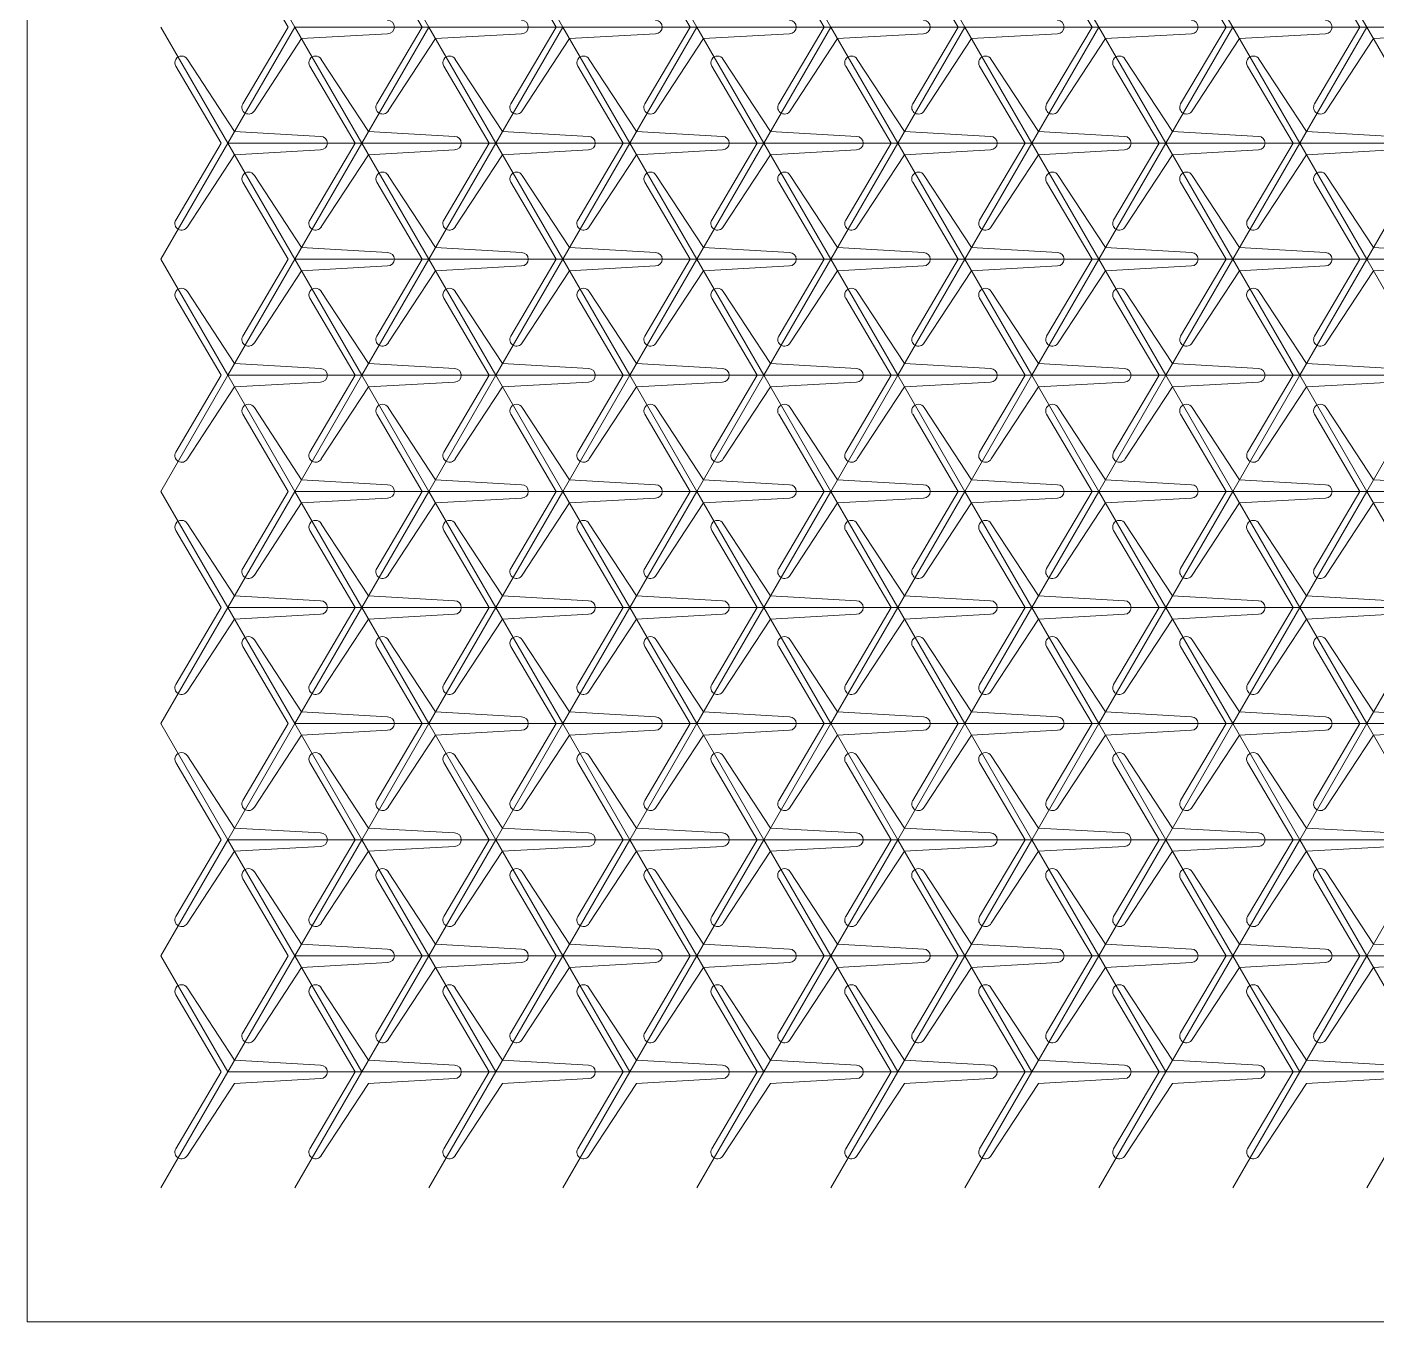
# Model space of a CAD drawing. Header units: metres. Extents: x 0 to 205, y 0 to 185.
# Drawn here: x 0 to 100.8, y 0 to 96.6 of the extents above; entities that cross this region are included whole.
import ezdxf

# ---------------------------------------------------------------- set-up
doc = ezdxf.new("R2010")
doc.units = ezdxf.units.M
doc.layers.add('TOP', color=1, linetype='Continuous', lineweight=0)

msp = doc.modelspace()

# ---------------------------------------------------------------- linework, layer by layer
at = {"layer": 'TOP'}
for p, q in [((0, 0), (0, 184.54)), ((20, 96.6), (15, 105.26)), ((30, 96.6), (25, 105.26)), ((40, 96.6), (35, 105.26)), ((50, 96.6), (45, 105.26)), ((60, 96.6), (55, 105.26)), ((70, 96.6), (65, 105.26)), ((80, 96.6), (75, 105.26)), ((90, 96.6), (85, 105.26)), ((100, 96.6), (95, 105.26)), ((16.11, 102.35), (19.5, 96.6)), ((26.11, 102.35), (29.5, 96.6)), ((36.11, 102.35), (39.5, 96.6)), ((46.11, 102.35), (49.5, 96.6)), ((56.11, 102.35), (59.5, 96.6)), ((66.11, 102.35), (69.5, 96.6)), ((76.11, 102.35), (79.5, 96.6)), ((86.11, 102.35), (89.5, 96.6)), ((96.11, 102.35), (99.5, 96.6)), ((15, 87.94), (10, 96.6)), ((20, 96.6), (15, 87.94)), ((19.5, 96.6), (16.11, 90.86)), ((16.97, 90.36), (20.5, 95.74)), ((25, 87.94), (20, 96.6)), ((20, 96.6), (30, 96.6)), ((20.5, 95.74), (26.92, 96.1)), ((30, 96.6), (25, 87.94)), ((29.5, 96.6), (26.11, 90.86)), ((26.97, 90.36), (30.5, 95.74)), ((35, 87.94), (30, 96.6)), ((30, 96.6), (40, 96.6)), ((30.5, 95.74), (36.92, 96.1)), ((40, 96.6), (35, 87.94)), ((39.5, 96.6), (36.11, 90.86)), ((36.97, 90.36), (40.5, 95.74)), ((45, 87.94), (40, 96.6)), ((40, 96.6), (50, 96.6)), ((40.5, 95.74), (46.92, 96.1)), ((50, 96.6), (45, 87.94)), ((49.5, 96.6), (46.11, 90.86)), ((46.97, 90.36), (50.5, 95.74)), ((55, 87.94), (50, 96.6)), ((50, 96.6), (60, 96.6)), ((50.5, 95.74), (56.92, 96.1)), ((60, 96.6), (55, 87.94)), ((59.5, 96.6), (56.11, 90.86)), ((56.97, 90.36), (60.5, 95.74)), ((65, 87.94), (60, 96.6)), ((60, 96.6), (70, 96.6)), ((60.5, 95.74), (66.92, 96.1)), ((70, 96.6), (65, 87.94)), ((69.5, 96.6), (66.11, 90.86)), ((66.97, 90.36), (70.5, 95.74)), ((75, 87.94), (70, 96.6)), ((70, 96.6), (80, 96.6)), ((70.5, 95.74), (76.92, 96.1)), ((80, 96.6), (75, 87.94)), ((79.5, 96.6), (76.11, 90.86)), ((76.97, 90.36), (80.5, 95.74)), ((85, 87.94), (80, 96.6)), ((80, 96.6), (90, 96.6)), ((80.5, 95.74), (86.92, 96.1)), ((90, 96.6), (85, 87.94)), ((89.5, 96.6), (86.11, 90.86)), ((86.97, 90.36), (90.5, 95.74)), ((95, 87.94), (90, 96.6)), ((90, 96.6), (100, 96.6)), ((90.5, 95.74), (96.92, 96.1)), ((100, 96.6), (95, 87.94)), ((99.5, 96.6), (96.11, 90.86)), ((96.97, 90.36), (100.5, 95.74)), ((105, 87.94), (100, 96.6)), ((100, 96.6), (110, 96.6)), ((100.5, 95.74), (106.92, 96.1)), ((15.5, 88.81), (11.97, 94.19)), ((25.5, 88.81), (21.97, 94.19)), ((35.5, 88.81), (31.97, 94.19)), ((45.5, 88.81), (41.97, 94.19)), ((55.5, 88.81), (51.97, 94.19)), ((65.5, 88.81), (61.97, 94.19)), ((75.5, 88.81), (71.97, 94.19)), ((85.5, 88.81), (81.97, 94.19)), ((95.5, 88.81), (91.97, 94.19)), ((11.11, 93.69), (14.5, 87.94)), ((21.11, 93.69), (24.5, 87.94)), ((31.11, 93.69), (34.5, 87.94)), ((41.11, 93.69), (44.5, 87.94)), ((51.11, 93.69), (54.5, 87.94)), ((61.11, 93.69), (64.5, 87.94)), ((71.11, 93.69), (74.5, 87.94)), ((81.11, 93.69), (84.5, 87.94)), ((91.11, 93.69), (94.5, 87.94)), ((21.92, 88.44), (15.5, 88.81)), ((31.92, 88.44), (25.5, 88.81)), ((41.92, 88.44), (35.5, 88.81)), ((51.92, 88.44), (45.5, 88.81)), ((61.92, 88.44), (55.5, 88.81)), ((71.92, 88.44), (65.5, 88.81)), ((81.92, 88.44), (75.5, 88.81)), ((91.92, 88.44), (85.5, 88.81)), ((101.92, 88.44), (95.5, 88.81)), ((15, 87.94), (10, 79.28)), ((14.5, 87.94), (11.11, 82.2)), ((20, 79.28), (15, 87.94)), ((15, 87.94), (25, 87.94)), ((25, 87.94), (20, 79.28)), ((24.5, 87.94), (21.11, 82.2)), ((30, 79.28), (25, 87.94)), ((25, 87.94), (35, 87.94)), ((35, 87.94), (30, 79.28)), ((34.5, 87.94), (31.11, 82.2)), ((40, 79.28), (35, 87.94)), ((35, 87.94), (45, 87.94)), ((45, 87.94), (40, 79.28)), ((44.5, 87.94), (41.11, 82.2)), ((50, 79.28), (45, 87.94)), ((45, 87.94), (55, 87.94)), ((55, 87.94), (50, 79.28)), ((54.5, 87.94), (51.11, 82.2)), ((60, 79.28), (55, 87.94)), ((55, 87.94), (65, 87.94)), ((65, 87.94), (60, 79.28)), ((64.5, 87.94), (61.11, 82.2)), ((70, 79.28), (65, 87.94)), ((65, 87.94), (75, 87.94)), ((75, 87.94), (70, 79.28)), ((74.5, 87.94), (71.11, 82.2)), ((80, 79.28), (75, 87.94)), ((75, 87.94), (85, 87.94)), ((85, 87.94), (80, 79.28)), ((84.5, 87.94), (81.11, 82.2)), ((90, 79.28), (85, 87.94)), ((85, 87.94), (95, 87.94)), ((95, 87.94), (90, 79.28)), ((94.5, 87.94), (91.11, 82.2)), ((100, 79.28), (95, 87.94)), ((95, 87.94), (105, 87.94)), ((105, 87.94), (100, 79.28)), ((11.97, 81.7), (15.5, 87.08)), ((15.5, 87.08), (21.92, 87.44)), ((21.97, 81.7), (25.5, 87.08)), ((25.5, 87.08), (31.92, 87.44)), ((31.97, 81.7), (35.5, 87.08)), ((35.5, 87.08), (41.92, 87.44)), ((41.97, 81.7), (45.5, 87.08)), ((45.5, 87.08), (51.92, 87.44)), ((51.97, 81.7), (55.5, 87.08)), ((55.5, 87.08), (61.92, 87.44)), ((61.97, 81.7), (65.5, 87.08)), ((65.5, 87.08), (71.92, 87.44)), ((71.97, 81.7), (75.5, 87.08)), ((75.5, 87.08), (81.92, 87.44)), ((81.97, 81.7), (85.5, 87.08)), ((85.5, 87.08), (91.92, 87.44)), ((91.97, 81.7), (95.5, 87.08)), ((95.5, 87.08), (101.92, 87.44)), ((16.11, 85.03), (19.5, 79.28)), ((20.5, 80.15), (16.97, 85.53)), ((26.11, 85.03), (29.5, 79.28)), ((30.5, 80.15), (26.97, 85.53)), ((36.11, 85.03), (39.5, 79.28)), ((40.5, 80.15), (36.97, 85.53)), ((46.11, 85.03), (49.5, 79.28)), ((50.5, 80.15), (46.97, 85.53)), ((56.11, 85.03), (59.5, 79.28)), ((60.5, 80.15), (56.97, 85.53)), ((66.11, 85.03), (69.5, 79.28)), ((70.5, 80.15), (66.97, 85.53)), ((76.11, 85.03), (79.5, 79.28)), ((80.5, 80.15), (76.97, 85.53)), ((86.11, 85.03), (89.5, 79.28)), ((90.5, 80.15), (86.97, 85.53)), ((96.11, 85.03), (99.5, 79.28)), ((100.5, 80.15), (96.97, 85.53)), ((26.92, 79.78), (20.5, 80.15)), ((36.92, 79.78), (30.5, 80.15)), ((46.92, 79.78), (40.5, 80.15)), ((56.92, 79.78), (50.5, 80.15)), ((66.92, 79.78), (60.5, 80.15)), ((76.92, 79.78), (70.5, 80.15)), ((86.92, 79.78), (80.5, 80.15)), ((96.92, 79.78), (90.5, 80.15)), ((106.92, 79.78), (100.5, 80.15)), ((15, 70.62), (10, 79.28)), ((20, 79.28), (15, 70.62)), ((19.5, 79.28), (16.11, 73.54)), ((25, 70.62), (20, 79.28)), ((20, 79.28), (30, 79.28)), ((20.5, 78.42), (26.92, 78.78)), ((30, 79.28), (25, 70.62)), ((29.5, 79.28), (26.11, 73.54)), ((35, 70.62), (30, 79.28)), ((30, 79.28), (40, 79.28)), ((30.5, 78.42), (36.92, 78.78)), ((40, 79.28), (35, 70.62)), ((39.5, 79.28), (36.11, 73.54)), ((45, 70.62), (40, 79.28)), ((40, 79.28), (50, 79.28)), ((40.5, 78.42), (46.92, 78.78)), ((50, 79.28), (45, 70.62)), ((49.5, 79.28), (46.11, 73.54)), ((55, 70.62), (50, 79.28)), ((50, 79.28), (60, 79.28)), ((50.5, 78.42), (56.92, 78.78)), ((60, 79.28), (55, 70.62)), ((59.5, 79.28), (56.11, 73.54)), ((65, 70.62), (60, 79.28)), ((60, 79.28), (70, 79.28)), ((60.5, 78.42), (66.92, 78.78)), ((70, 79.28), (65, 70.62)), ((69.5, 79.28), (66.11, 73.54)), ((75, 70.62), (70, 79.28)), ((70, 79.28), (80, 79.28)), ((70.5, 78.42), (76.92, 78.78)), ((80, 79.28), (75, 70.62)), ((79.5, 79.28), (76.11, 73.54)), ((85, 70.62), (80, 79.28)), ((80, 79.28), (90, 79.28)), ((80.5, 78.42), (86.92, 78.78)), ((90, 79.28), (85, 70.62)), ((89.5, 79.28), (86.11, 73.54)), ((95, 70.62), (90, 79.28)), ((90, 79.28), (100, 79.28)), ((90.5, 78.42), (96.92, 78.78)), ((100, 79.28), (95, 70.62)), ((99.5, 79.28), (96.11, 73.54)), ((105, 70.62), (100, 79.28)), ((100, 79.28), (110, 79.28)), ((100.5, 78.42), (106.92, 78.78)), ((16.97, 73.04), (20.5, 78.42)), ((26.97, 73.04), (30.5, 78.42)), ((36.97, 73.04), (40.5, 78.42)), ((46.97, 73.04), (50.5, 78.42)), ((56.97, 73.04), (60.5, 78.42)), ((66.97, 73.04), (70.5, 78.42)), ((76.97, 73.04), (80.5, 78.42)), ((86.97, 73.04), (90.5, 78.42)), ((96.97, 73.04), (100.5, 78.42)), ((15.5, 71.49), (11.97, 76.87)), ((25.5, 71.49), (21.97, 76.87)), ((35.5, 71.49), (31.97, 76.87)), ((45.5, 71.49), (41.97, 76.87)), ((55.5, 71.49), (51.97, 76.87)), ((65.5, 71.49), (61.97, 76.87)), ((75.5, 71.49), (71.97, 76.87)), ((85.5, 71.49), (81.97, 76.87)), ((95.5, 71.49), (91.97, 76.87)), ((11.11, 76.37), (14.5, 70.62)), ((21.11, 76.37), (24.5, 70.62)), ((31.11, 76.37), (34.5, 70.62)), ((41.11, 76.37), (44.5, 70.62)), ((51.11, 76.37), (54.5, 70.62)), ((61.11, 76.37), (64.5, 70.62)), ((71.11, 76.37), (74.5, 70.62)), ((81.11, 76.37), (84.5, 70.62)), ((91.11, 76.37), (94.5, 70.62)), ((15, 70.62), (10, 61.96)), ((14.5, 70.62), (11.11, 64.88)), ((20, 61.96), (15, 70.62)), ((15, 70.62), (25, 70.62)), ((21.92, 71.12), (15.5, 71.49)), ((25, 70.62), (20, 61.96)), ((24.5, 70.62), (21.11, 64.88)), ((30, 61.96), (25, 70.62)), ((25, 70.62), (35, 70.62)), ((31.92, 71.12), (25.5, 71.49)), ((35, 70.62), (30, 61.96)), ((34.5, 70.62), (31.11, 64.88)), ((40, 61.96), (35, 70.62)), ((35, 70.62), (45, 70.62)), ((41.92, 71.12), (35.5, 71.49)), ((45, 70.62), (40, 61.96)), ((44.5, 70.62), (41.11, 64.88)), ((50, 61.96), (45, 70.62)), ((45, 70.62), (55, 70.62)), ((51.92, 71.12), (45.5, 71.49)), ((55, 70.62), (50, 61.96)), ((54.5, 70.62), (51.11, 64.88)), ((60, 61.96), (55, 70.62)), ((55, 70.62), (65, 70.62)), ((61.92, 71.12), (55.5, 71.49)), ((65, 70.62), (60, 61.96)), ((64.5, 70.62), (61.11, 64.88)), ((70, 61.96), (65, 70.62)), ((65, 70.62), (75, 70.62)), ((71.92, 71.12), (65.5, 71.49)), ((75, 70.62), (70, 61.96)), ((74.5, 70.62), (71.11, 64.88)), ((80, 61.96), (75, 70.62)), ((75, 70.62), (85, 70.62)), ((81.92, 71.12), (75.5, 71.49)), ((85, 70.62), (80, 61.96)), ((84.5, 70.62), (81.11, 64.88)), ((90, 61.96), (85, 70.62)), ((85, 70.62), (95, 70.62)), ((91.92, 71.12), (85.5, 71.49)), ((95, 70.62), (90, 61.96)), ((94.5, 70.62), (91.11, 64.88)), ((100, 61.96), (95, 70.62)), ((95, 70.62), (105, 70.62)), ((101.92, 71.12), (95.5, 71.49)), ((105, 70.62), (100, 61.96)), ((11.97, 64.38), (15.5, 69.76)), ((15.5, 69.76), (21.92, 70.12)), ((21.97, 64.38), (25.5, 69.76)), ((25.5, 69.76), (31.92, 70.12)), ((31.97, 64.38), (35.5, 69.76)), ((35.5, 69.76), (41.92, 70.12)), ((41.97, 64.38), (45.5, 69.76)), ((45.5, 69.76), (51.92, 70.12)), ((51.97, 64.38), (55.5, 69.76)), ((55.5, 69.76), (61.92, 70.12)), ((61.97, 64.38), (65.5, 69.76)), ((65.5, 69.76), (71.92, 70.12)), ((71.97, 64.38), (75.5, 69.76)), ((75.5, 69.76), (81.92, 70.12)), ((81.97, 64.38), (85.5, 69.76)), ((85.5, 69.76), (91.92, 70.12)), ((91.97, 64.38), (95.5, 69.76)), ((95.5, 69.76), (101.92, 70.12)), ((16.11, 67.71), (19.5, 61.96)), ((20.5, 62.83), (16.97, 68.21)), ((26.11, 67.71), (29.5, 61.96)), ((30.5, 62.83), (26.97, 68.21)), ((36.11, 67.71), (39.5, 61.96)), ((40.5, 62.83), (36.97, 68.21)), ((46.11, 67.71), (49.5, 61.96)), ((50.5, 62.83), (46.97, 68.21)), ((56.11, 67.71), (59.5, 61.96)), ((60.5, 62.83), (56.97, 68.21)), ((66.11, 67.71), (69.5, 61.96)), ((70.5, 62.83), (66.97, 68.21)), ((76.11, 67.71), (79.5, 61.96)), ((80.5, 62.83), (76.97, 68.21)), ((86.11, 67.71), (89.5, 61.96)), ((90.5, 62.83), (86.97, 68.21)), ((96.11, 67.71), (99.5, 61.96)), ((100.5, 62.83), (96.97, 68.21)), ((26.92, 62.46), (20.5, 62.83)), ((36.92, 62.46), (30.5, 62.83)), ((46.92, 62.46), (40.5, 62.83)), ((56.92, 62.46), (50.5, 62.83)), ((66.92, 62.46), (60.5, 62.83)), ((76.92, 62.46), (70.5, 62.83)), ((86.92, 62.46), (80.5, 62.83)), ((96.92, 62.46), (90.5, 62.83)), ((106.92, 62.46), (100.5, 62.83)), ((15, 53.3), (10, 61.96)), ((20, 61.96), (15, 53.3)), ((19.5, 61.96), (16.11, 56.22)), ((25, 53.3), (20, 61.96)), ((20, 61.96), (30, 61.96)), ((30, 61.96), (25, 53.3)), ((29.5, 61.96), (26.11, 56.22)), ((35, 53.3), (30, 61.96)), ((30, 61.96), (40, 61.96)), ((40, 61.96), (35, 53.3)), ((39.5, 61.96), (36.11, 56.22)), ((45, 53.3), (40, 61.96)), ((40, 61.96), (50, 61.96)), ((50, 61.96), (45, 53.3)), ((49.5, 61.96), (46.11, 56.22)), ((55, 53.3), (50, 61.96)), ((50, 61.96), (60, 61.96)), ((60, 61.96), (55, 53.3)), ((59.5, 61.96), (56.11, 56.22)), ((65, 53.3), (60, 61.96)), ((60, 61.96), (70, 61.96)), ((70, 61.96), (65, 53.3)), ((69.5, 61.96), (66.11, 56.22)), ((75, 53.3), (70, 61.96)), ((70, 61.96), (80, 61.96)), ((80, 61.96), (75, 53.3)), ((79.5, 61.96), (76.11, 56.22)), ((85, 53.3), (80, 61.96)), ((80, 61.96), (90, 61.96)), ((90, 61.96), (85, 53.3)), ((89.5, 61.96), (86.11, 56.22)), ((95, 53.3), (90, 61.96)), ((90, 61.96), (100, 61.96)), ((100, 61.96), (95, 53.3)), ((99.5, 61.96), (96.11, 56.22)), ((105, 53.3), (100, 61.96)), ((100, 61.96), (110, 61.96)), ((16.97, 55.72), (20.5, 61.1)), ((20.5, 61.1), (26.92, 61.46)), ((26.97, 55.72), (30.5, 61.1)), ((30.5, 61.1), (36.92, 61.46)), ((36.97, 55.72), (40.5, 61.1)), ((40.5, 61.1), (46.92, 61.46)), ((46.97, 55.72), (50.5, 61.1)), ((50.5, 61.1), (56.92, 61.46)), ((56.97, 55.72), (60.5, 61.1)), ((60.5, 61.1), (66.92, 61.46)), ((66.97, 55.72), (70.5, 61.1)), ((70.5, 61.1), (76.92, 61.46)), ((76.97, 55.72), (80.5, 61.1)), ((80.5, 61.1), (86.92, 61.46)), ((86.97, 55.72), (90.5, 61.1)), ((90.5, 61.1), (96.92, 61.46)), ((96.97, 55.72), (100.5, 61.1)), ((100.5, 61.1), (106.92, 61.46)), ((15.5, 54.17), (11.97, 59.55)), ((25.5, 54.17), (21.97, 59.55)), ((35.5, 54.17), (31.97, 59.55)), ((45.5, 54.17), (41.97, 59.55)), ((55.5, 54.17), (51.97, 59.55)), ((65.5, 54.17), (61.97, 59.55)), ((75.5, 54.17), (71.97, 59.55)), ((85.5, 54.17), (81.97, 59.55)), ((95.5, 54.17), (91.97, 59.55)), ((11.11, 59.05), (14.5, 53.3)), ((21.11, 59.05), (24.5, 53.3)), ((31.11, 59.05), (34.5, 53.3)), ((41.11, 59.05), (44.5, 53.3)), ((51.11, 59.05), (54.5, 53.3)), ((61.11, 59.05), (64.5, 53.3)), ((71.11, 59.05), (74.5, 53.3)), ((81.11, 59.05), (84.5, 53.3)), ((91.11, 59.05), (94.5, 53.3)), ((21.92, 53.8), (15.5, 54.17)), ((31.92, 53.8), (25.5, 54.17)), ((41.92, 53.8), (35.5, 54.17)), ((51.92, 53.8), (45.5, 54.17)), ((61.92, 53.8), (55.5, 54.17)), ((71.92, 53.8), (65.5, 54.17)), ((81.92, 53.8), (75.5, 54.17)), ((91.92, 53.8), (85.5, 54.17)), ((101.92, 53.8), (95.5, 54.17)), ((15, 53.3), (10, 44.64)), ((14.5, 53.3), (11.11, 47.56)), ((11.97, 47.06), (15.5, 52.44)), ((20, 44.64), (15, 53.3)), ((15, 53.3), (25, 53.3)), ((15.5, 52.44), (21.92, 52.8)), ((25, 53.3), (20, 44.64)), ((24.5, 53.3), (21.11, 47.56)), ((21.97, 47.06), (25.5, 52.44)), ((30, 44.64), (25, 53.3)), ((25, 53.3), (35, 53.3)), ((25.5, 52.44), (31.92, 52.8)), ((35, 53.3), (30, 44.64)), ((34.5, 53.3), (31.11, 47.56)), ((31.97, 47.06), (35.5, 52.44)), ((40, 44.64), (35, 53.3)), ((35, 53.3), (45, 53.3)), ((35.5, 52.44), (41.92, 52.8)), ((45, 53.3), (40, 44.64)), ((44.5, 53.3), (41.11, 47.56)), ((41.97, 47.06), (45.5, 52.44)), ((50, 44.64), (45, 53.3)), ((45, 53.3), (55, 53.3)), ((45.5, 52.44), (51.92, 52.8)), ((55, 53.3), (50, 44.64)), ((54.5, 53.3), (51.11, 47.56)), ((51.97, 47.06), (55.5, 52.44)), ((60, 44.64), (55, 53.3)), ((55, 53.3), (65, 53.3)), ((55.5, 52.44), (61.92, 52.8)), ((65, 53.3), (60, 44.64)), ((64.5, 53.3), (61.11, 47.56)), ((61.97, 47.06), (65.5, 52.44)), ((70, 44.64), (65, 53.3)), ((65, 53.3), (75, 53.3)), ((65.5, 52.44), (71.92, 52.8)), ((75, 53.3), (70, 44.64)), ((74.5, 53.3), (71.11, 47.56)), ((71.97, 47.06), (75.5, 52.44)), ((80, 44.64), (75, 53.3)), ((75, 53.3), (85, 53.3)), ((75.5, 52.44), (81.92, 52.8)), ((85, 53.3), (80, 44.64)), ((84.5, 53.3), (81.11, 47.56)), ((81.97, 47.06), (85.5, 52.44)), ((90, 44.64), (85, 53.3)), ((85, 53.3), (95, 53.3)), ((85.5, 52.44), (91.92, 52.8)), ((95, 53.3), (90, 44.64)), ((94.5, 53.3), (91.11, 47.56)), ((91.97, 47.06), (95.5, 52.44)), ((100, 44.64), (95, 53.3)), ((95, 53.3), (105, 53.3)), ((95.5, 52.44), (101.92, 52.8)), ((105, 53.3), (100, 44.64)), ((16.11, 50.39), (19.5, 44.64)), ((20.5, 45.51), (16.97, 50.89)), ((26.11, 50.39), (29.5, 44.64)), ((30.5, 45.51), (26.97, 50.89)), ((36.11, 50.39), (39.5, 44.64)), ((40.5, 45.51), (36.97, 50.89)), ((46.11, 50.39), (49.5, 44.64)), ((50.5, 45.51), (46.97, 50.89)), ((56.11, 50.39), (59.5, 44.64)), ((60.5, 45.51), (56.97, 50.89)), ((66.11, 50.39), (69.5, 44.64)), ((70.5, 45.51), (66.97, 50.89)), ((76.11, 50.39), (79.5, 44.64)), ((80.5, 45.51), (76.97, 50.89)), ((86.11, 50.39), (89.5, 44.64)), ((90.5, 45.51), (86.97, 50.89)), ((96.11, 50.39), (99.5, 44.64)), ((100.5, 45.51), (96.97, 50.89)), ((26.92, 45.14), (20.5, 45.51)), ((36.92, 45.14), (30.5, 45.51)), ((46.92, 45.14), (40.5, 45.51)), ((56.92, 45.14), (50.5, 45.51)), ((66.92, 45.14), (60.5, 45.51)), ((76.92, 45.14), (70.5, 45.51)), ((86.92, 45.14), (80.5, 45.51)), ((96.92, 45.14), (90.5, 45.51)), ((106.92, 45.14), (100.5, 45.51)), ((15, 35.98), (10, 44.64)), ((20, 44.64), (15, 35.98)), ((19.5, 44.64), (16.11, 38.9)), ((25, 35.98), (20, 44.64)), ((20, 44.64), (30, 44.64)), ((30, 44.64), (25, 35.98)), ((29.5, 44.64), (26.11, 38.9)), ((35, 35.98), (30, 44.64)), ((30, 44.64), (40, 44.64)), ((40, 44.64), (35, 35.98)), ((39.5, 44.64), (36.11, 38.9)), ((45, 35.98), (40, 44.64)), ((40, 44.64), (50, 44.64)), ((50, 44.64), (45, 35.98)), ((49.5, 44.64), (46.11, 38.9)), ((55, 35.98), (50, 44.64)), ((50, 44.64), (60, 44.64)), ((60, 44.64), (55, 35.98)), ((59.5, 44.64), (56.11, 38.9)), ((65, 35.98), (60, 44.64)), ((60, 44.64), (70, 44.64)), ((70, 44.64), (65, 35.98)), ((69.5, 44.64), (66.11, 38.9)), ((75, 35.98), (70, 44.64)), ((70, 44.64), (80, 44.64)), ((80, 44.64), (75, 35.98)), ((79.5, 44.64), (76.11, 38.9)), ((85, 35.98), (80, 44.64)), ((80, 44.64), (90, 44.64)), ((90, 44.64), (85, 35.98)), ((89.5, 44.64), (86.11, 38.9)), ((95, 35.98), (90, 44.64)), ((90, 44.64), (100, 44.64)), ((100, 44.64), (95, 35.98)), ((99.5, 44.64), (96.11, 38.9)), ((105, 35.98), (100, 44.64)), ((100, 44.64), (110, 44.64)), ((16.97, 38.4), (20.5, 43.77)), ((20.5, 43.77), (26.92, 44.14)), ((26.97, 38.4), (30.5, 43.77)), ((30.5, 43.77), (36.92, 44.14)), ((36.97, 38.4), (40.5, 43.77)), ((40.5, 43.77), (46.92, 44.14)), ((46.97, 38.4), (50.5, 43.77)), ((50.5, 43.77), (56.92, 44.14)), ((56.97, 38.4), (60.5, 43.77)), ((60.5, 43.77), (66.92, 44.14)), ((66.97, 38.4), (70.5, 43.77)), ((70.5, 43.77), (76.92, 44.14)), ((76.97, 38.4), (80.5, 43.77)), ((80.5, 43.77), (86.92, 44.14)), ((86.97, 38.4), (90.5, 43.77)), ((90.5, 43.77), (96.92, 44.14)), ((96.97, 38.4), (100.5, 43.77)), ((100.5, 43.77), (106.92, 44.14)), ((11.11, 41.73), (14.5, 35.98)), ((15.5, 36.85), (11.97, 42.23)), ((21.11, 41.73), (24.5, 35.98)), ((25.5, 36.85), (21.97, 42.23)), ((31.11, 41.73), (34.5, 35.98)), ((35.5, 36.85), (31.97, 42.23)), ((41.11, 41.73), (44.5, 35.98)), ((45.5, 36.85), (41.97, 42.23)), ((51.11, 41.73), (54.5, 35.98)), ((55.5, 36.85), (51.97, 42.23)), ((61.11, 41.73), (64.5, 35.98)), ((65.5, 36.85), (61.97, 42.23)), ((71.11, 41.73), (74.5, 35.98)), ((75.5, 36.85), (71.97, 42.23)), ((81.11, 41.73), (84.5, 35.98)), ((85.5, 36.85), (81.97, 42.23)), ((91.11, 41.73), (94.5, 35.98)), ((95.5, 36.85), (91.97, 42.23)), ((21.92, 36.48), (15.5, 36.85)), ((31.92, 36.48), (25.5, 36.85)), ((41.92, 36.48), (35.5, 36.85)), ((51.92, 36.48), (45.5, 36.85)), ((61.92, 36.48), (55.5, 36.85)), ((71.92, 36.48), (65.5, 36.85)), ((81.92, 36.48), (75.5, 36.85)), ((91.92, 36.48), (85.5, 36.85)), ((101.92, 36.48), (95.5, 36.85)), ((15, 35.98), (10, 27.32)), ((14.5, 35.98), (11.11, 30.24)), ((20, 27.32), (15, 35.98)), ((15, 35.98), (25, 35.98)), ((15.5, 35.11), (21.92, 35.48)), ((25, 35.98), (20, 27.32)), ((24.5, 35.98), (21.11, 30.24)), ((30, 27.32), (25, 35.98)), ((25, 35.98), (35, 35.98)), ((25.5, 35.11), (31.92, 35.48)), ((35, 35.98), (30, 27.32)), ((34.5, 35.98), (31.11, 30.24)), ((40, 27.32), (35, 35.98)), ((35, 35.98), (45, 35.98)), ((35.5, 35.11), (41.92, 35.48)), ((45, 35.98), (40, 27.32)), ((44.5, 35.98), (41.11, 30.24)), ((50, 27.32), (45, 35.98)), ((45, 35.98), (55, 35.98)), ((45.5, 35.11), (51.92, 35.48)), ((55, 35.98), (50, 27.32)), ((54.5, 35.98), (51.11, 30.24)), ((60, 27.32), (55, 35.98)), ((55, 35.98), (65, 35.98)), ((55.5, 35.11), (61.92, 35.48)), ((65, 35.98), (60, 27.32)), ((64.5, 35.98), (61.11, 30.24)), ((70, 27.32), (65, 35.98)), ((65, 35.98), (75, 35.98)), ((65.5, 35.11), (71.92, 35.48)), ((75, 35.98), (70, 27.32)), ((74.5, 35.98), (71.11, 30.24)), ((80, 27.32), (75, 35.98)), ((75, 35.98), (85, 35.98)), ((75.5, 35.11), (81.92, 35.48)), ((85, 35.98), (80, 27.32)), ((84.5, 35.98), (81.11, 30.24)), ((90, 27.32), (85, 35.98)), ((85, 35.98), (95, 35.98)), ((85.5, 35.11), (91.92, 35.48)), ((95, 35.98), (90, 27.32)), ((94.5, 35.98), (91.11, 30.24)), ((100, 27.32), (95, 35.98)), ((95, 35.98), (105, 35.98)), ((95.5, 35.11), (101.92, 35.48)), ((105, 35.98), (100, 27.32)), ((11.97, 29.74), (15.5, 35.11)), ((21.97, 29.74), (25.5, 35.11)), ((31.97, 29.74), (35.5, 35.11)), ((41.97, 29.74), (45.5, 35.11)), ((51.97, 29.74), (55.5, 35.11)), ((61.97, 29.74), (65.5, 35.11)), ((71.97, 29.74), (75.5, 35.11)), ((81.97, 29.74), (85.5, 35.11)), ((91.97, 29.74), (95.5, 35.11)), ((20.5, 28.19), (16.97, 33.57)), ((30.5, 28.19), (26.97, 33.57)), ((40.5, 28.19), (36.97, 33.57)), ((50.5, 28.19), (46.97, 33.57)), ((60.5, 28.19), (56.97, 33.57)), ((70.5, 28.19), (66.97, 33.57)), ((80.5, 28.19), (76.97, 33.57)), ((90.5, 28.19), (86.97, 33.57)), ((100.5, 28.19), (96.97, 33.57)), ((16.11, 33.07), (19.5, 27.32)), ((26.11, 33.07), (29.5, 27.32)), ((36.11, 33.07), (39.5, 27.32)), ((46.11, 33.07), (49.5, 27.32)), ((56.11, 33.07), (59.5, 27.32)), ((66.11, 33.07), (69.5, 27.32)), ((76.11, 33.07), (79.5, 27.32)), ((86.11, 33.07), (89.5, 27.32)), ((96.11, 33.07), (99.5, 27.32)), ((15, 18.66), (10, 27.32)), ((20, 27.32), (15, 18.66)), ((19.5, 27.32), (16.11, 21.58)), ((25, 18.66), (20, 27.32)), ((20, 27.32), (30, 27.32)), ((26.92, 27.82), (20.5, 28.19)), ((30, 27.32), (25, 18.66)), ((29.5, 27.32), (26.11, 21.58)), ((35, 18.66), (30, 27.32)), ((30, 27.32), (40, 27.32)), ((36.92, 27.82), (30.5, 28.19)), ((40, 27.32), (35, 18.66)), ((39.5, 27.32), (36.11, 21.58)), ((45, 18.66), (40, 27.32)), ((40, 27.32), (50, 27.32)), ((46.92, 27.82), (40.5, 28.19)), ((50, 27.32), (45, 18.66)), ((49.5, 27.32), (46.11, 21.58)), ((55, 18.66), (50, 27.32)), ((50, 27.32), (60, 27.32)), ((56.92, 27.82), (50.5, 28.19)), ((60, 27.32), (55, 18.66)), ((59.5, 27.32), (56.11, 21.58)), ((65, 18.66), (60, 27.32)), ((60, 27.32), (70, 27.32)), ((66.92, 27.82), (60.5, 28.19)), ((70, 27.32), (65, 18.66)), ((69.5, 27.32), (66.11, 21.58)), ((75, 18.66), (70, 27.32)), ((70, 27.32), (80, 27.32)), ((76.92, 27.82), (70.5, 28.19)), ((80, 27.32), (75, 18.66)), ((79.5, 27.32), (76.11, 21.58)), ((85, 18.66), (80, 27.32)), ((80, 27.32), (90, 27.32)), ((86.92, 27.82), (80.5, 28.19)), ((90, 27.32), (85, 18.66)), ((89.5, 27.32), (86.11, 21.58)), ((95, 18.66), (90, 27.32)), ((90, 27.32), (100, 27.32)), ((96.92, 27.82), (90.5, 28.19)), ((100, 27.32), (95, 18.66)), ((99.5, 27.32), (96.11, 21.58)), ((105, 18.66), (100, 27.32)), ((100, 27.32), (110, 27.32)), ((106.92, 27.82), (100.5, 28.19)), ((16.97, 21.08), (20.5, 26.45)), ((20.5, 26.45), (26.92, 26.82)), ((26.97, 21.08), (30.5, 26.45)), ((30.5, 26.45), (36.92, 26.82)), ((36.97, 21.08), (40.5, 26.45)), ((40.5, 26.45), (46.92, 26.82)), ((46.97, 21.08), (50.5, 26.45)), ((50.5, 26.45), (56.92, 26.82)), ((56.97, 21.08), (60.5, 26.45)), ((60.5, 26.45), (66.92, 26.82)), ((66.97, 21.08), (70.5, 26.45)), ((70.5, 26.45), (76.92, 26.82)), ((76.97, 21.08), (80.5, 26.45)), ((80.5, 26.45), (86.92, 26.82)), ((86.97, 21.08), (90.5, 26.45)), ((90.5, 26.45), (96.92, 26.82)), ((96.97, 21.08), (100.5, 26.45)), ((100.5, 26.45), (106.92, 26.82)), ((11.11, 24.41), (14.5, 18.66)), ((15.5, 19.53), (11.97, 24.91)), ((21.11, 24.41), (24.5, 18.66)), ((25.5, 19.53), (21.97, 24.91)), ((31.11, 24.41), (34.5, 18.66)), ((35.5, 19.53), (31.97, 24.91)), ((41.11, 24.41), (44.5, 18.66)), ((45.5, 19.53), (41.97, 24.91)), ((51.11, 24.41), (54.5, 18.66)), ((55.5, 19.53), (51.97, 24.91)), ((61.11, 24.41), (64.5, 18.66)), ((65.5, 19.53), (61.97, 24.91)), ((71.11, 24.41), (74.5, 18.66)), ((75.5, 19.53), (71.97, 24.91)), ((81.11, 24.41), (84.5, 18.66)), ((85.5, 19.53), (81.97, 24.91)), ((91.11, 24.41), (94.5, 18.66)), ((95.5, 19.53), (91.97, 24.91)), ((21.92, 19.16), (15.5, 19.53)), ((31.92, 19.16), (25.5, 19.53)), ((41.92, 19.16), (35.5, 19.53)), ((51.92, 19.16), (45.5, 19.53)), ((61.92, 19.16), (55.5, 19.53)), ((71.92, 19.16), (65.5, 19.53)), ((81.92, 19.16), (75.5, 19.53)), ((91.92, 19.16), (85.5, 19.53)), ((101.92, 19.16), (95.5, 19.53)), ((15, 18.66), (10, 10)), ((14.5, 18.66), (11.11, 12.92)), ((15, 18.66), (25, 18.66)), ((15.5, 17.79), (21.92, 18.16)), ((25, 18.66), (20, 10)), ((24.5, 18.66), (21.11, 12.92)), ((25, 18.66), (35, 18.66)), ((25.5, 17.79), (31.92, 18.16)), ((35, 18.66), (30, 10)), ((34.5, 18.66), (31.11, 12.92)), ((35, 18.66), (45, 18.66)), ((35.5, 17.79), (41.92, 18.16)), ((45, 18.66), (40, 10)), ((44.5, 18.66), (41.11, 12.92)), ((45, 18.66), (55, 18.66)), ((45.5, 17.79), (51.92, 18.16)), ((55, 18.66), (50, 10)), ((54.5, 18.66), (51.11, 12.92)), ((55, 18.66), (65, 18.66)), ((55.5, 17.79), (61.92, 18.16)), ((65, 18.66), (60, 10)), ((64.5, 18.66), (61.11, 12.92)), ((65, 18.66), (75, 18.66)), ((65.5, 17.79), (71.92, 18.16)), ((75, 18.66), (70, 10)), ((74.5, 18.66), (71.11, 12.92)), ((75, 18.66), (85, 18.66)), ((75.5, 17.79), (81.92, 18.16)), ((85, 18.66), (80, 10)), ((84.5, 18.66), (81.11, 12.92)), ((85, 18.66), (95, 18.66)), ((85.5, 17.79), (91.92, 18.16)), ((95, 18.66), (90, 10)), ((94.5, 18.66), (91.11, 12.92)), ((95, 18.66), (105, 18.66)), ((95.5, 17.79), (101.92, 18.16)), ((105, 18.66), (100, 10)), ((11.97, 12.42), (15.5, 17.79)), ((21.97, 12.42), (25.5, 17.79)), ((31.97, 12.42), (35.5, 17.79)), ((41.97, 12.42), (45.5, 17.79)), ((51.97, 12.42), (55.5, 17.79)), ((61.97, 12.42), (65.5, 17.79)), ((71.97, 12.42), (75.5, 17.79)), ((81.97, 12.42), (85.5, 17.79)), ((91.97, 12.42), (95.5, 17.79)), ((205, 0), (0, 0))]:
    msp.add_line(p, q, dxfattribs=at)
for centre, start, end in [((26.92, 96.6), -90, 90), ((36.92, 96.6), -90, 90), ((46.92, 96.6), -90, 90), ((56.92, 96.6), -90, 90), ((66.92, 96.6), -90, 90), ((76.92, 96.6), -90, 90), ((86.92, 96.6), -90, 90), ((96.92, 96.6), -90, 90), ((11.54, 93.94), 30, 210), ((21.54, 93.94), 30, 210), ((31.54, 93.94), 30, 210), ((41.54, 93.94), 30, 210), ((51.54, 93.94), 30, 210), ((61.54, 93.94), 30, 210), ((71.54, 93.94), 30, 210), ((81.54, 93.94), 30, 210), ((91.54, 93.94), 30, 210), ((16.54, 90.61), 150, 330), ((26.54, 90.61), 150, 330), ((36.54, 90.61), 150, 330), ((46.54, 90.61), 150, 330), ((56.54, 90.61), 150, 330), ((66.54, 90.61), 150, 330), ((76.54, 90.61), 150, 330), ((86.54, 90.61), 150, 330), ((96.54, 90.61), 150, 330), ((21.92, 87.94), -90, 90), ((31.92, 87.94), -90, 90), ((41.92, 87.94), -90, 90), ((51.92, 87.94), -90, 90), ((61.92, 87.94), -90, 90), ((71.92, 87.94), -90, 90), ((81.92, 87.94), -90, 90), ((91.92, 87.94), -90, 90), ((16.54, 85.28), 30, 210), ((26.54, 85.28), 30, 210), ((36.54, 85.28), 30, 210), ((46.54, 85.28), 30, 210), ((56.54, 85.28), 30, 210), ((66.54, 85.28), 30, 210), ((76.54, 85.28), 30, 210), ((86.54, 85.28), 30, 210), ((96.54, 85.28), 30, 210), ((11.54, 81.95), 150, 330), ((21.54, 81.95), 150, 330), ((31.54, 81.95), 150, 330), ((41.54, 81.95), 150, 330), ((51.54, 81.95), 150, 330), ((61.54, 81.95), 150, 330), ((71.54, 81.95), 150, 330), ((81.54, 81.95), 150, 330), ((91.54, 81.95), 150, 330), ((26.92, 79.28), -90, 90), ((36.92, 79.28), -90, 90), ((46.92, 79.28), -90, 90), ((56.92, 79.28), -90, 90), ((66.92, 79.28), -90, 90), ((76.92, 79.28), -90, 90), ((86.92, 79.28), -90, 90), ((96.92, 79.28), -90, 90), ((11.54, 76.62), 30, 210), ((21.54, 76.62), 30, 210), ((31.54, 76.62), 30, 210), ((41.54, 76.62), 30, 210), ((51.54, 76.62), 30, 210), ((61.54, 76.62), 30, 210), ((71.54, 76.62), 30, 210), ((81.54, 76.62), 30, 210), ((91.54, 76.62), 30, 210), ((16.54, 73.29), 150, 330), ((26.54, 73.29), 150, 330), ((36.54, 73.29), 150, 330), ((46.54, 73.29), 150, 330), ((56.54, 73.29), 150, 330), ((66.54, 73.29), 150, 330), ((76.54, 73.29), 150, 330), ((86.54, 73.29), 150, 330), ((96.54, 73.29), 150, 330), ((21.92, 70.62), -90, 90), ((31.92, 70.62), -90, 90), ((41.92, 70.62), -90, 90), ((51.92, 70.62), -90, 90), ((61.92, 70.62), -90, 90), ((71.92, 70.62), -90, 90), ((81.92, 70.62), -90, 90), ((91.92, 70.62), -90, 90), ((16.54, 67.96), 30, 210), ((26.54, 67.96), 30, 210), ((36.54, 67.96), 30, 210), ((46.54, 67.96), 30, 210), ((56.54, 67.96), 30, 210), ((66.54, 67.96), 30, 210), ((76.54, 67.96), 30, 210), ((86.54, 67.96), 30, 210), ((96.54, 67.96), 30, 210), ((11.54, 64.63), 150, 330), ((21.54, 64.63), 150, 330), ((31.54, 64.63), 150, 330), ((41.54, 64.63), 150, 330), ((51.54, 64.63), 150, 330), ((61.54, 64.63), 150, 330), ((71.54, 64.63), 150, 330), ((81.54, 64.63), 150, 330), ((91.54, 64.63), 150, 330), ((26.92, 61.96), -90, 90), ((36.92, 61.96), -90, 90), ((46.92, 61.96), -90, 90), ((56.92, 61.96), -90, 90), ((66.92, 61.96), -90, 90), ((76.92, 61.96), -90, 90), ((86.92, 61.96), -90, 90), ((96.92, 61.96), -90, 90), ((11.54, 59.3), 30, 210), ((21.54, 59.3), 30, 210), ((31.54, 59.3), 30, 210), ((41.54, 59.3), 30, 210), ((51.54, 59.3), 30, 210), ((61.54, 59.3), 30, 210), ((71.54, 59.3), 30, 210), ((81.54, 59.3), 30, 210), ((91.54, 59.3), 30, 210), ((16.54, 55.97), 150, 330), ((26.54, 55.97), 150, 330), ((36.54, 55.97), 150, 330), ((46.54, 55.97), 150, 330), ((56.54, 55.97), 150, 330), ((66.54, 55.97), 150, 330), ((76.54, 55.97), 150, 330), ((86.54, 55.97), 150, 330), ((96.54, 55.97), 150, 330), ((21.92, 53.3), -90, 90), ((31.92, 53.3), -90, 90), ((41.92, 53.3), -90, 90), ((51.92, 53.3), -90, 90), ((61.92, 53.3), -90, 90), ((71.92, 53.3), -90, 90), ((81.92, 53.3), -90, 90), ((91.92, 53.3), -90, 90), ((16.54, 50.64), 30, 210), ((26.54, 50.64), 30, 210), ((36.54, 50.64), 30, 210), ((46.54, 50.64), 30, 210), ((56.54, 50.64), 30, 210), ((66.54, 50.64), 30, 210), ((76.54, 50.64), 30, 210), ((86.54, 50.64), 30, 210), ((96.54, 50.64), 30, 210), ((11.54, 47.31), 150, 330), ((21.54, 47.31), 150, 330), ((31.54, 47.31), 150, 330), ((41.54, 47.31), 150, 330), ((51.54, 47.31), 150, 330), ((61.54, 47.31), 150, 330), ((71.54, 47.31), 150, 330), ((81.54, 47.31), 150, 330), ((91.54, 47.31), 150, 330), ((26.92, 44.64), -90, 90), ((36.92, 44.64), -90, 90), ((46.92, 44.64), -90, 90), ((56.92, 44.64), -90, 90), ((66.92, 44.64), -90, 90), ((76.92, 44.64), -90, 90), ((86.92, 44.64), -90, 90), ((96.92, 44.64), -90, 90), ((11.54, 41.98), 30, 210), ((21.54, 41.98), 30, 210), ((31.54, 41.98), 30, 210), ((41.54, 41.98), 30, 210), ((51.54, 41.98), 30, 210), ((61.54, 41.98), 30, 210), ((71.54, 41.98), 30, 210), ((81.54, 41.98), 30, 210), ((91.54, 41.98), 30, 210), ((16.54, 38.65), 150, 330), ((26.54, 38.65), 150, 330), ((36.54, 38.65), 150, 330), ((46.54, 38.65), 150, 330), ((56.54, 38.65), 150, 330), ((66.54, 38.65), 150, 330), ((76.54, 38.65), 150, 330), ((86.54, 38.65), 150, 330), ((96.54, 38.65), 150, 330), ((21.92, 35.98), -90, 90), ((31.92, 35.98), -90, 90), ((41.92, 35.98), -90, 90), ((51.92, 35.98), -90, 90), ((61.92, 35.98), -90, 90), ((71.92, 35.98), -90, 90), ((81.92, 35.98), -90, 90), ((91.92, 35.98), -90, 90), ((16.54, 33.32), 30, 210), ((26.54, 33.32), 30, 210), ((36.54, 33.32), 30, 210), ((46.54, 33.32), 30, 210), ((56.54, 33.32), 30, 210), ((66.54, 33.32), 30, 210), ((76.54, 33.32), 30, 210), ((86.54, 33.32), 30, 210), ((96.54, 33.32), 30, 210), ((11.54, 29.99), 150, 330), ((21.54, 29.99), 150, 330), ((31.54, 29.99), 150, 330), ((41.54, 29.99), 150, 330), ((51.54, 29.99), 150, 330), ((61.54, 29.99), 150, 330), ((71.54, 29.99), 150, 330), ((81.54, 29.99), 150, 330), ((91.54, 29.99), 150, 330), ((26.92, 27.32), -90, 90), ((36.92, 27.32), -90, 90), ((46.92, 27.32), -90, 90), ((56.92, 27.32), -90, 90), ((66.92, 27.32), -90, 90), ((76.92, 27.32), -90, 90), ((86.92, 27.32), -90, 90), ((96.92, 27.32), -90, 90), ((11.54, 24.66), 30, 210), ((21.54, 24.66), 30, 210), ((31.54, 24.66), 30, 210), ((41.54, 24.66), 30, 210), ((51.54, 24.66), 30, 210), ((61.54, 24.66), 30, 210), ((71.54, 24.66), 30, 210), ((81.54, 24.66), 30, 210), ((91.54, 24.66), 30, 210), ((16.54, 21.33), 150, 330), ((26.54, 21.33), 150, 330), ((36.54, 21.33), 150, 330), ((46.54, 21.33), 150, 330), ((56.54, 21.33), 150, 330), ((66.54, 21.33), 150, 330), ((76.54, 21.33), 150, 330), ((86.54, 21.33), 150, 330), ((96.54, 21.33), 150, 330), ((21.92, 18.66), -90, 90), ((31.92, 18.66), -90, 90), ((41.92, 18.66), -90, 90), ((51.92, 18.66), -90, 90), ((61.92, 18.66), -90, 90), ((71.92, 18.66), -90, 90), ((81.92, 18.66), -90, 90), ((91.92, 18.66), -90, 90), ((11.54, 12.67), 150, 330), ((21.54, 12.67), 150, 330), ((31.54, 12.67), 150, 330), ((41.54, 12.67), 150, 330), ((51.54, 12.67), 150, 330), ((61.54, 12.67), 150, 330), ((71.54, 12.67), 150, 330), ((81.54, 12.67), 150, 330), ((91.54, 12.67), 150, 330)]:
    msp.add_arc(centre, 0.5, start, end, dxfattribs=at)

doc.saveas('drawing.dxf')
